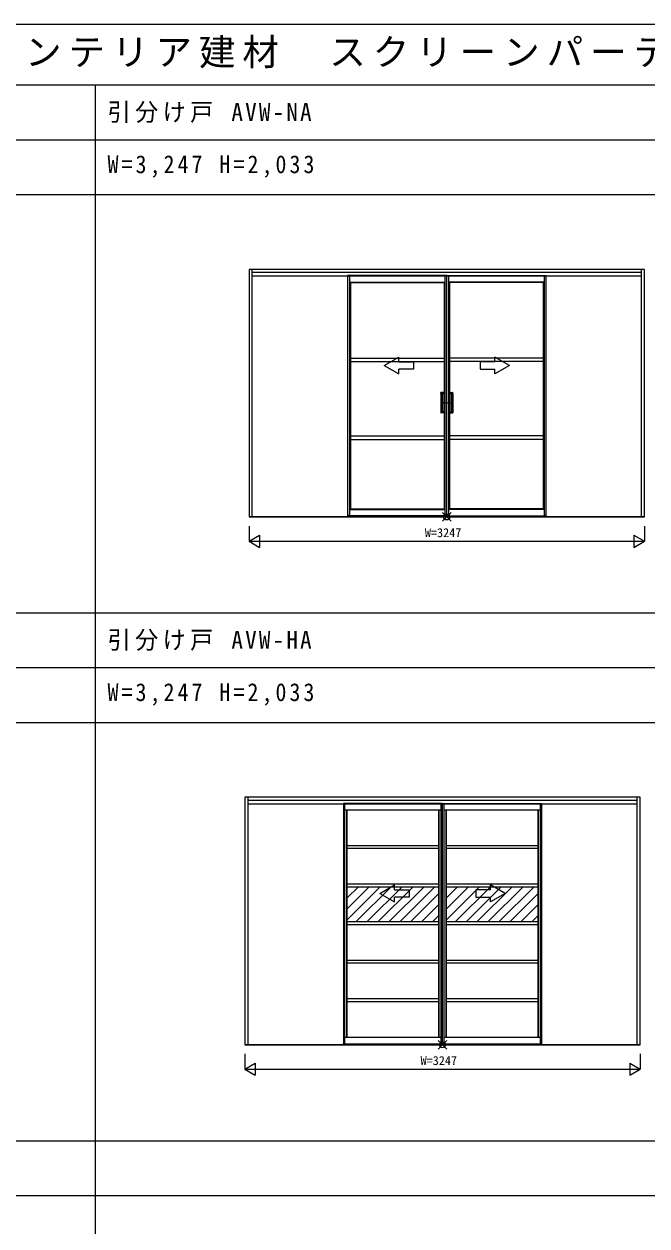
# Model space of a CAD drawing. Units: millimetres, scale not verified. Extents: x -21025 to 7656, y -14850 to 5150.
# Drawn here: x -15911 to -10796, y -4720 to 5150 of the extents above; entities that cross this region are included whole.
import ezdxf
from ezdxf.enums import TextEntityAlignment as Align

# ---------------------------------------------------------------- set-up
doc = ezdxf.new("R2010")
doc.units = ezdxf.units.MM
doc.header["$LTSCALE"] = 50
doc.linetypes.add('CHAIN2', pattern=[12, 9, -1, 1, -1])
doc.layers.add('0-0_0', color=7, linetype='Continuous')
for name, color, linetype, lineweight in [('0-1_YKK_F1', 7, 'Continuous', 9), ('0-2_YKK_IN', 7, 'Continuous', 9), ('0-3_YKK_A1', 4, 'Continuous', 9), ('0-4_YKK_N1', 2, 'Continuous', 9)]:
    doc.layers.add(name, color=color, linetype=linetype, lineweight=lineweight)
doc.styles.add('ＭＳ ゴシック', font='')
doc.styles.get('ＭＳ ゴシック').set_extended_font_data('MS Gothic')

msp = doc.modelspace()

# ---------------------------------------------------------------- linework, layer by layer
at = {"layer": '0-1_YKK_F1'}
for p, q in [((-21025, 5150), (7656.02, 5150)), ((-21025, 4650), (7475, 4650)), ((-15325, -14850), (-15325, 4650)), ((-21025, 4200), (7475, 4200)), ((-21025, 3750), (7475, 3750)), ((-21025, 315), (7475, 315)), ((-21025, -135), (7475, -135)), ((-21025, -585), (7475, -585)), ((-21025, -4020), (7475, -4020)), ((-21025, -4470), (7475, -4470))]:
    msp.add_line(p, q, dxfattribs=at)
at = {"layer": '0-2_YKK_IN'}
for p, q in [((-12475, 1137.85), (-12404.29, 1067.15)), ((-12475, 1067.15), (-12404.29, 1137.85)), ((-12510.36, -3197.15), (-12439.64, -3267.85)), ((-12510.36, -3267.85), (-12439.64, -3197.15))]:
    msp.add_line(p, q, dxfattribs=at)
for centre in [(-12439.64, 1102.5), (-12475, -3232.5)]:
    msp.add_circle(centre, 25, dxfattribs=at)
at = {"layer": '0-3_YKK_A1'}
for p, q in [((-14063.15, 3135.5), (-14063.15, 1102.5)), ((-10816.14, 3135.5), (-14063.15, 3135.5)), ((-14039.15, 3135.5), (-14039.15, 1102.5)), ((-14039.15, 3111.5), (-10840.14, 3111.5)), ((-14039.15, 3081.5), (-10840.14, 3081.5)), ((-12439.64, 3085.5), (-13253.64, 3085.5)), ((-13253.64, 3085.5), (-13253.64, 1102.5)), ((-13238.64, 3085.5), (-13238.64, 1114.5)), ((-12454.64, 3085.5), (-12454.64, 1114.5)), ((-12439.64, 3085.5), (-11625.64, 3085.5)), ((-12439.64, 1110.5), (-12439.64, 3085.5)), ((-12439.64, 1110.5), (-12439.64, 3085.5)), ((-12424.64, 3085.5), (-12424.64, 1114.5)), ((-11640.64, 3085.5), (-11640.64, 1114.5)), ((-11625.64, 3085.5), (-11625.64, 1102.5)), ((-10840.14, 1102.5), (-10840.14, 3135.5)), ((-10816.14, 1102.5), (-10816.14, 3135.5)), ((-13238.64, 3031.25), (-12454.64, 3031.25)), ((-13238.64, 3030.27), (-13231.64, 3027.5)), ((-13231.64, 3027.5), (-13231.64, 1168.5)), ((-12454.64, 3030.27), (-12461.64, 3027.5)), ((-11640.64, 3031.25), (-12424.64, 3031.25)), ((-12424.64, 3030.27), (-12417.64, 3027.5)), ((-11640.64, 3030.27), (-11647.64, 3027.5)), ((-11647.64, 3027.5), (-11647.64, 1168.5)), ((-13231.64, 2407.5), (-12461.64, 2407.5)), ((-13231.64, 2377.5), (-12461.64, 2377.5)), ((-12953.65, 2345.91), (-12833.65, 2415.19)), ((-12833.65, 2375.91), (-12833.65, 2415.19)), ((-12833.65, 2375.91), (-12713.65, 2375.91)), ((-12713.65, 2375.91), (-12713.65, 2315.91)), ((-11647.64, 2407.5), (-12417.64, 2407.5)), ((-11647.64, 2377.5), (-12417.64, 2377.5)), ((-12165.64, 2375.91), (-12165.64, 2315.91)), ((-12045.64, 2375.91), (-12165.64, 2375.91)), ((-12045.64, 2375.91), (-12045.64, 2415.19)), ((-11925.64, 2345.91), (-12045.64, 2415.19)), ((-12953.65, 2345.91), (-12833.65, 2276.63)), ((-12833.65, 2276.63), (-12833.65, 2315.91)), ((-12713.65, 2315.91), (-12833.65, 2315.91)), ((-12165.64, 2315.91), (-12045.64, 2315.91)), ((-11925.64, 2345.91), (-12045.64, 2276.63)), ((-12045.64, 2276.63), (-12045.64, 2315.91)), ((-12487.94, 2116), (-12487.94, 2123.5)), ((-12487.94, 2115), (-12487.94, 1966)), ((-12454.94, 2115.5), (-12487.44, 2115.5)), ((-12487.44, 2115.5), (-12475.44, 2115.5)), ((-12454.64, 2124.5), (-12486.94, 2124.5)), ((-12485.94, 2115.5), (-12486.94, 2115.5)), ((-12476.94, 2115), (-12476.94, 1966)), ((-12474.94, 2115), (-12474.94, 1966)), ((-12461.94, 2115.5), (-12461.94, 1965.5)), ((-12454.94, 2124.5), (-12454.94, 2115.5)), ((-12424.64, 2124.5), (-12392.35, 2124.5)), ((-12424.34, 2124.5), (-12424.34, 2115.5)), ((-12424.34, 2115.5), (-12391.84, 2115.5)), ((-12417.34, 2115.5), (-12417.34, 1965.5)), ((-12404.34, 2115), (-12404.34, 1966)), ((-12391.84, 2115.5), (-12403.84, 2115.5)), ((-12402.34, 2115), (-12402.34, 1966)), ((-12393.34, 2115.5), (-12392.35, 2115.5)), ((-12391.34, 2116), (-12391.34, 2123.5)), ((-12391.34, 2115), (-12391.34, 1966)), ((-12487.94, 1965), (-12487.94, 1957.5)), ((-12454.94, 1965.5), (-12487.44, 1965.5)), ((-12487.44, 1965.5), (-12475.44, 1965.5)), ((-12454.64, 1956.5), (-12486.94, 1956.5)), ((-12454.94, 1956.5), (-12454.94, 1965.5)), ((-12424.64, 1956.5), (-12392.35, 1956.5)), ((-12424.34, 1965.5), (-12391.84, 1965.5)), ((-12424.34, 1956.5), (-12424.34, 1965.5)), ((-12391.84, 1965.5), (-12403.84, 1965.5)), ((-12391.34, 1965), (-12391.34, 1957.5)), ((-13231.64, 1768.5), (-12461.64, 1768.5)), ((-13231.64, 1738.5), (-12461.64, 1738.5)), ((-11647.64, 1768.5), (-12417.64, 1768.5)), ((-11647.64, 1738.5), (-12417.64, 1738.5)), ((-14063.15, 1102.5), (-10816.14, 1102.5)), ((-10816.14, 1102.5), (-14063.15, 1102.5)), ((-14039.15, 1106.5), (-10840.14, 1106.5)), ((-13253.84, 1114.5), (-13253.84, 1111)), ((-13238.64, 1114.5), (-13253.84, 1114.5)), ((-13253.64, 1114.5), (-13238.64, 1114.5)), ((-13238.64, 1110.5), (-13253.34, 1110.5)), ((-13238.64, 1165.73), (-13231.64, 1168.5)), ((-13238.64, 1164.75), (-12454.64, 1164.75)), ((-13238.64, 1114.5), (-13238.64, 1110.5)), ((-12454.64, 1110.5), (-13238.64, 1110.5)), ((-13231.64, 1168.5), (-12461.64, 1168.5)), ((-12454.64, 1165.73), (-12461.64, 1168.5)), ((-12454.64, 1114.5), (-12454.64, 1110.5)), ((-12454.64, 1114.5), (-12439.44, 1114.5)), ((-12439.64, 1114.5), (-12454.64, 1114.5)), ((-12454.64, 1110.5), (-12439.64, 1110.5)), ((-12424.64, 1114.5), (-12439.84, 1114.5)), ((-12439.64, 1114.5), (-12424.64, 1114.5)), ((-12424.64, 1110.5), (-12439.64, 1110.5)), ((-12424.64, 1165.73), (-12417.64, 1168.5)), ((-11640.64, 1164.75), (-12424.64, 1164.75)), ((-12424.64, 1114.5), (-12424.64, 1110.5)), ((-12424.64, 1110.5), (-11640.64, 1110.5)), ((-11647.64, 1168.5), (-12417.64, 1168.5)), ((-11640.64, 1165.73), (-11647.64, 1168.5)), ((-11640.64, 1114.5), (-11640.64, 1110.5)), ((-11640.64, 1114.5), (-11625.45, 1114.5)), ((-11625.64, 1114.5), (-11640.64, 1114.5)), ((-11640.64, 1110.5), (-11625.95, 1110.5)), ((-11625.45, 1114.5), (-11625.45, 1111)), ((-14098.5, -1199.5), (-14098.5, -3232.5)), ((-10851.5, -1199.5), (-14098.5, -1199.5)), ((-14074.5, -1199.5), (-14074.5, -3232.5)), ((-14074.5, -1223.5), (-10875.5, -1223.5)), ((-14074.5, -1253.5), (-10875.5, -1253.5)), ((-12475, -1249.5), (-13289, -1249.5)), ((-13289, -1249.5), (-13289, -3232.5)), ((-13279, -1249.5), (-13279, -3224.5)), ((-12485, -3224.5), (-12485, -1249.5)), ((-12475, -1249.5), (-11661, -1249.5)), ((-12475, -3224.5), (-12475, -1249.5)), ((-12475, -3224.5), (-12475, -1249.5)), ((-12465, -1249.5), (-12465, -3224.5)), ((-11671, -3224.5), (-11671, -1249.5)), ((-11661, -1249.5), (-11661, -3232.5)), ((-10875.5, -3232.5), (-10875.5, -1199.5)), ((-10851.5, -3232.5), (-10851.5, -1199.5)), ((-13279, -1303.5), (-12485, -1303.5)), ((-13262, -1303.5), (-13262, -3168.5)), ((-13260, -1303.5), (-13260, -3168.5)), ((-12504, -3168.5), (-12504, -1303.5)), ((-12502, -3168.5), (-12502, -1303.5)), ((-12465, -1303.5), (-11671, -1303.5)), ((-12448, -1303.5), (-12448, -3168.5)), ((-12446, -1303.5), (-12446, -3168.5)), ((-11690, -3168.5), (-11690, -1303.5)), ((-11688, -3168.5), (-11688, -1303.5)), ((-13260, -1595), (-12504, -1595)), ((-13260, -1618), (-12504, -1618)), ((-12446, -1595), (-11690, -1595)), ((-12446, -1618), (-11690, -1618)), ((-13260, -1911), (-12504, -1911)), ((-13260, -1938.64), (-13255.36, -1934)), ((-13260, -1934), (-12504, -1934)), ((-13260, -2208.05), (-12985.95, -1934)), ((-13260, -2118.25), (-13075.75, -1934)), ((-13260, -2028.45), (-13165.55, -1934)), ((-13182.65, -2220.5), (-12896.15, -1934)), ((-13092.84, -2220.5), (-12806.34, -1934)), ((-13003.04, -2220.5), (-12716.54, -1934)), ((-12989, -1989.09), (-12869, -1919.81)), ((-12913.24, -2220.5), (-12626.74, -1934)), ((-12869, -1959.09), (-12869, -1919.81)), ((-12869, -1959.09), (-12749, -1959.09)), ((-12823.44, -2220.5), (-12536.94, -1934)), ((-12749, -1959.09), (-12749, -2019.09)), ((-12446, -1911), (-11690, -1911)), ((-12446, -1938.64), (-12441.36, -1934)), ((-12446, -1934), (-11690, -1934)), ((-12446, -2208.05), (-12171.95, -1934)), ((-12446, -2118.25), (-12261.75, -1934)), ((-12446, -2028.45), (-12351.55, -1934)), ((-12368.65, -2220.5), (-12082.15, -1934)), ((-12278.84, -2220.5), (-11992.34, -1934)), ((-12201, -1959.09), (-12201, -2019.09)), ((-12081, -1959.09), (-12201, -1959.09)), ((-12189.04, -2220.5), (-11902.54, -1934)), ((-12099.24, -2220.5), (-11812.74, -1934)), ((-12081, -1959.09), (-12081, -1919.81)), ((-11961, -1989.09), (-12081, -1919.81)), ((-12009.44, -2220.5), (-11722.94, -1934)), ((-12989, -1989.09), (-12869, -2058.37)), ((-12869, -2058.37), (-12869, -2019.09)), ((-12749, -2019.09), (-12869, -2019.09)), ((-12733.63, -2220.5), (-12504, -1990.87)), ((-12201, -2019.09), (-12081, -2019.09)), ((-11961, -1989.09), (-12081, -2058.37)), ((-12081, -2058.37), (-12081, -2019.09)), ((-11919.63, -2220.5), (-11690, -1990.87)), ((-12643.83, -2220.5), (-12504, -2080.67)), ((-12554.03, -2220.5), (-12504, -2170.47)), ((-11829.83, -2220.5), (-11690, -2080.67)), ((-11740.03, -2220.5), (-11690, -2170.47)), ((-13260, -2220.5), (-12504, -2220.5)), ((-13260, -2243.5), (-12504, -2243.5)), ((-12446, -2220.5), (-11690, -2220.5)), ((-12446, -2243.5), (-11690, -2243.5)), ((-13260, -2536.5), (-12504, -2536.5)), ((-13260, -2559.5), (-12504, -2559.5)), ((-12446, -2536.5), (-11690, -2536.5)), ((-12446, -2559.5), (-11690, -2559.5)), ((-13260, -2852.5), (-12504, -2852.5)), ((-12446, -2852.5), (-11690, -2852.5)), ((-13260, -2875.5), (-12504, -2875.5)), ((-12446, -2875.5), (-11690, -2875.5)), ((-14098.5, -3232.5), (-10851.5, -3232.5)), ((-10851.5, -3232.5), (-14098.5, -3232.5)), ((-14074.5, -3228.5), (-10875.5, -3228.5)), ((-13289.2, -3222.5), (-13289.2, -3224.5)), ((-13289.2, -3222.5), (-13279, -3222.5)), ((-13289.2, -3224.5), (-12474.8, -3224.5)), ((-13279, -3168.5), (-12485, -3168.5)), ((-12474.8, -3222.5), (-12485, -3222.5)), ((-12475.2, -3222.5), (-12475.2, -3224.5)), ((-12475.2, -3222.5), (-12465, -3222.5)), ((-12475.2, -3224.5), (-11660.8, -3224.5)), ((-12474.8, -3222.5), (-12474.8, -3224.5)), ((-12465, -3168.5), (-11671, -3168.5)), ((-11660.8, -3222.5), (-11671, -3222.5)), ((-11660.8, -3222.5), (-11660.8, -3224.5))]:
    msp.add_line(p, q, dxfattribs=at)
at = {"layer": '0-3_YKK_A1', "linetype": 'CHAIN2'}
for p, q in [((-12471.44, 2040.5), (-12491.44, 2040.5)), ((-12444.74, 2040.5), (-12487.94, 2040.5)), ((-12434.55, 2040.5), (-12391.34, 2040.5)), ((-12407.84, 2040.5), (-12387.84, 2040.5))]:
    msp.add_line(p, q, dxfattribs=at)
at = {"layer": '0-3_YKK_A1'}
for points in [[(-13231.64, 3027.5), (-12461.64, 3027.5), (-12461.64, 1168.5)], [(-11647.64, 3027.5), (-12417.64, 3027.5), (-12417.64, 1168.5)]]:
    msp.add_lwpolyline(points, dxfattribs=at)
for centre, radius, start, end in [((-12486.94, 2123.5), 1, 90, 180), ((-12487.44, 2116), 0.5, 180, 270), ((-12487.44, 2115), 0.5, 90, 180), ((-12477.44, 2115), 0.5, 0, 90), ((-12475.44, 2115), 0.5, 0, 90), ((-12403.84, 2115), 0.5, 90, 180), ((-12401.84, 2115), 0.5, 90, 180), ((-12392.35, 2123.5), 1, 0, 90), ((-12391.84, 2116), 0.5, 270, 0), ((-12391.84, 2115), 0.5, 0, 90), ((-12487.44, 1966), 0.5, 180, 270), ((-12487.44, 1965), 0.5, 90, 180), ((-12486.94, 1957.5), 1, 180, 270), ((-12477.44, 1966), 0.5, 270, 0), ((-12475.44, 1966), 0.5, 270, 0), ((-12403.84, 1966), 0.5, 180, 270), ((-12401.84, 1966), 0.5, 180, 270), ((-12392.35, 1957.5), 1, 270, 0), ((-12391.84, 1966), 0.5, 270, 0), ((-12391.84, 1965), 0.5, 0, 90), ((-13253.34, 1111), 0.5, 180, 270), ((-11625.95, 1111), 0.5, 270, 0)]:
    msp.add_arc(centre, radius, start, end, dxfattribs=at)
at = {"layer": '0-4_YKK_N1'}
for p, q in [((-10816.14, 1027.5), (-10816.14, 902.5)), ((-14063.14, 902.5), (-10816.14, 902.5)), ((-14063.14, 902.5), (-13976.54, 852.5)), ((-13976.54, 952.5), (-13976.54, 852.5)), ((-10902.75, 952.5), (-10902.75, 852.5)), ((-10902.75, 952.5), (-10816.14, 902.5)), ((-10902.75, 852.5), (-10816.14, 902.5)), ((-10851.5, -3307.5), (-10851.5, -3432.5)), ((-14098.5, -3432.5), (-10851.5, -3432.5)), ((-14098.5, -3432.5), (-14011.9, -3482.5)), ((-14011.9, -3382.5), (-14011.9, -3482.5)), ((-10938.1, -3382.5), (-10938.1, -3482.5)), ((-10938.1, -3382.5), (-10851.5, -3432.5)), ((-10938.1, -3482.5), (-10851.5, -3432.5))]:
    msp.add_line(p, q, dxfattribs=at)
for points in [[(-14063.14, 1027.5), (-14063.14, 902.5), (-13976.54, 952.5)], [(-14098.5, -3307.5), (-14098.5, -3432.5), (-14011.9, -3382.5)]]:
    msp.add_lwpolyline(points, dxfattribs=at)

# ---------------------------------------------------------------- texts
at = {"layer": '0-0_0', "color": 3, "insert": (-20541.67, 4775), "char_height": 219.9, "attachment_point": 7, "style": 'ＭＳ ゴシック'}
msp.add_mtext('\\T1.19;ＡＶＷＳＰ＿０１\\~\\~アルミインテリア建材\\~\\~スクリーンパーティション\\~\\~室内引戸\\~\\~ラウンドレール\\~\\~引分け戸', dxfattribs=at)
at = {"layer": '0-0_0', "char_height": 146.6, "attachment_point": 7, "style": 'ＭＳ ゴシック'}
for s, insert in [('\\T1.19;\\W0.95;引分け戸\\~AVW-NA', (-15225, 4337.5)), ('\\T1.28;\\W0.9;W=3,247\\~H=2,033', (-15225, 3887.5)), ('\\T1.19;\\W0.95;引分け戸\\~AVW-HA', (-15225, 2.5)), ('\\T1.28;\\W0.9;W=3,247\\~H=2,033', (-15225, -447.5))]:
    msp.add_mtext(s, dxfattribs=dict(at, insert=insert))
at = {"layer": '0-4_YKK_N1', "color": 4, "style": 'ＭＳ ゴシック'}
for p in [(-12619.64, 914.5), (-12655, -3420.5)]:
    msp.add_text('W=3247', height=73.31, dxfattribs=at).set_placement(p, align=Align.BOTTOM_LEFT)

doc.saveas('drawing.dxf')
